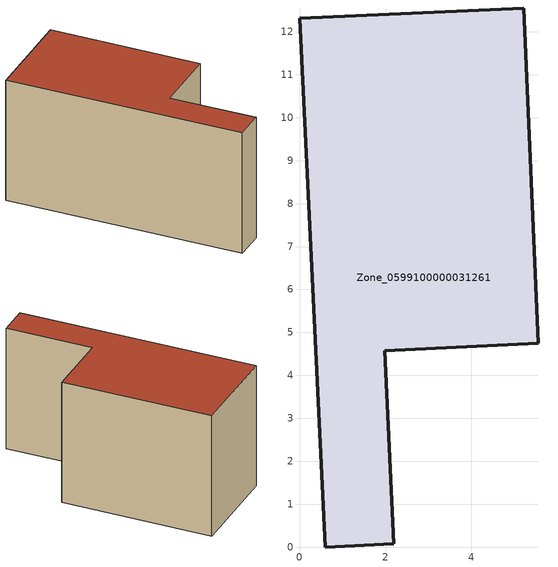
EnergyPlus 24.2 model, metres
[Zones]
Zone_0599100000031261
 floor ground (C_G): 0,12.31 5.22,12.56 5.56,4.74 1.98,4.58 2.19,0.07 0.59,0 z0
 wall outside (C_F): 5.22,12.56 0,12.31 0.59,0 2.19,0.07 1.98,4.58 5.56,4.74 5.22,12.56 z0:6.64
 roof outside (C_R): 0,12.31 0.59,0 2.19,0.07 1.98,4.58 5.56,4.74 5.22,12.56 z6.64
[BUILDING]
Pand.0599100000031261: North Axis=0; Terrain=City; Loads Convergence Tolerance Value=0.04; Temperature Convergence Tolerance Value=0.4; Solar Distribution=FullExterior; Maximum Number of Warmup Days=25; Minimum Number of Warmup Days=1
[Site:Location]
Rotterdam.The.Hague.AP_ZH_NLD Design_Conditions: Latitude=51.96; Longitude=4.45; Time Zone=1; Elevation=-4.5
[SITE:GROUNDTEMPERATURE:BUILDINGSURFACE]
18, 18, 18, 18, 18, 18, 18, 18, 18, 18, 18, 18
[MATERIAL] Thermal Absorptance=0.9; Solar Absorptance=0.7; Visible Absorptance=0.7
Name | Roughness | Thickness | Conductivity | Density | Specific Heat
G.TI.1946 | MediumSmooth | 0.15 | 1 | 540 | 1210
F.TI.1946 | Rough | 0.3 | 0.857143 | 1920 | 840
R.TI.1946 | MediumRough | 0.2 | 0.1 | 1500 | 1000
[CONSTRUCTION]
C_G: G.TI.1946
C_F: F.TI.1946
C_R: R.TI.1946
[ZONE]
Zone_0599100000031261: Type=1; Multiplier=1; Ceiling Height=Autocalculate; Volume=Autocalculate; Floor Area=autocalculate; Part of Total Floor Area=Yes
[ZONEINFILTRATION:DESIGNFLOWRATE]
Infil_Zone_0599100000031261: Zone or ZoneList or Space or SpaceList=Zone_0599100000031261; Schedule=AlwaysOn; Design Flow Rate Calculation Method=Flow/Area; Flow Rate per Floor Area=0.003; Constant Term Coefficient=1; Temperature Term Coefficient=0; Velocity Term Coefficient=0; Velocity Squared Term Coefficient=0
[HVACTEMPLATE:ZONE:IDEALLOADSAIRSYSTEM]
Zone_0599100000031261: Maximum Heating Supply Air Temperature=50; Minimum Cooling Supply Air Temperature=13; Maximum Heating Supply Air Humidity Ratio=0.0156; Minimum Cooling Supply Air Humidity Ratio=0.0077; Heating Limit=NoLimit; Cooling Limit=NoLimit; Dehumidification Control Type=ConstantSensibleHeatRatio; Cooling Sensible Heat Ratio=0.7; Dehumidification Setpoint=60; Humidification Control Type=None; Humidification Setpoint=30; Outdoor Air Method=None; Outdoor Air Flow Rate per Person=0.00944; Outdoor Air Flow Rate per Zone Floor Area=0; Outdoor Air Flow Rate per Zone=0; Demand Controlled Ventilation Type=None; Outdoor Air Economizer Type=NoEconomizer; Heat Recovery Type=None; Sensible Heat Recovery Effectiveness=0.7; Latent Heat Recovery Effectiveness=0.65
[ZONECONTROL:THERMOSTAT]
ThermostatControl_Zone_0599100000031261: Zone or ZoneList=Zone_0599100000031261; Control Type Schedule=DualSetpointControlType; Control 1=Thermostat_Zone_0599100000031261; Temperature Difference Between Cutout And Setpoint=0
[THERMOSTATSETPOINT:DUALSETPOINT]
Thermostat_Zone_0599100000031261: Heating Setpoint Temperature Schedule=HeatingSetpoint_Zone_0599100000031261; Cooling Setpoint Temperature Schedule=CoolingSetpoint_Zone_0599100000031261
[SCHEDULE:COMPACT]
HeatingSetpoint_Zone_0599100000031261: Through: 12/31, For: AllDays, Until: 24:00, 21
CoolingSetpoint_Zone_0599100000031261: Through: 12/31, For: AllDays, Until: 24:00, 24
DualSetpointControlType: Through: 12/31, For: AllDays, Until: 24:00, 4
AlwaysOn: Through: 12/31, For: AllDays, Until: 24:00, 1
